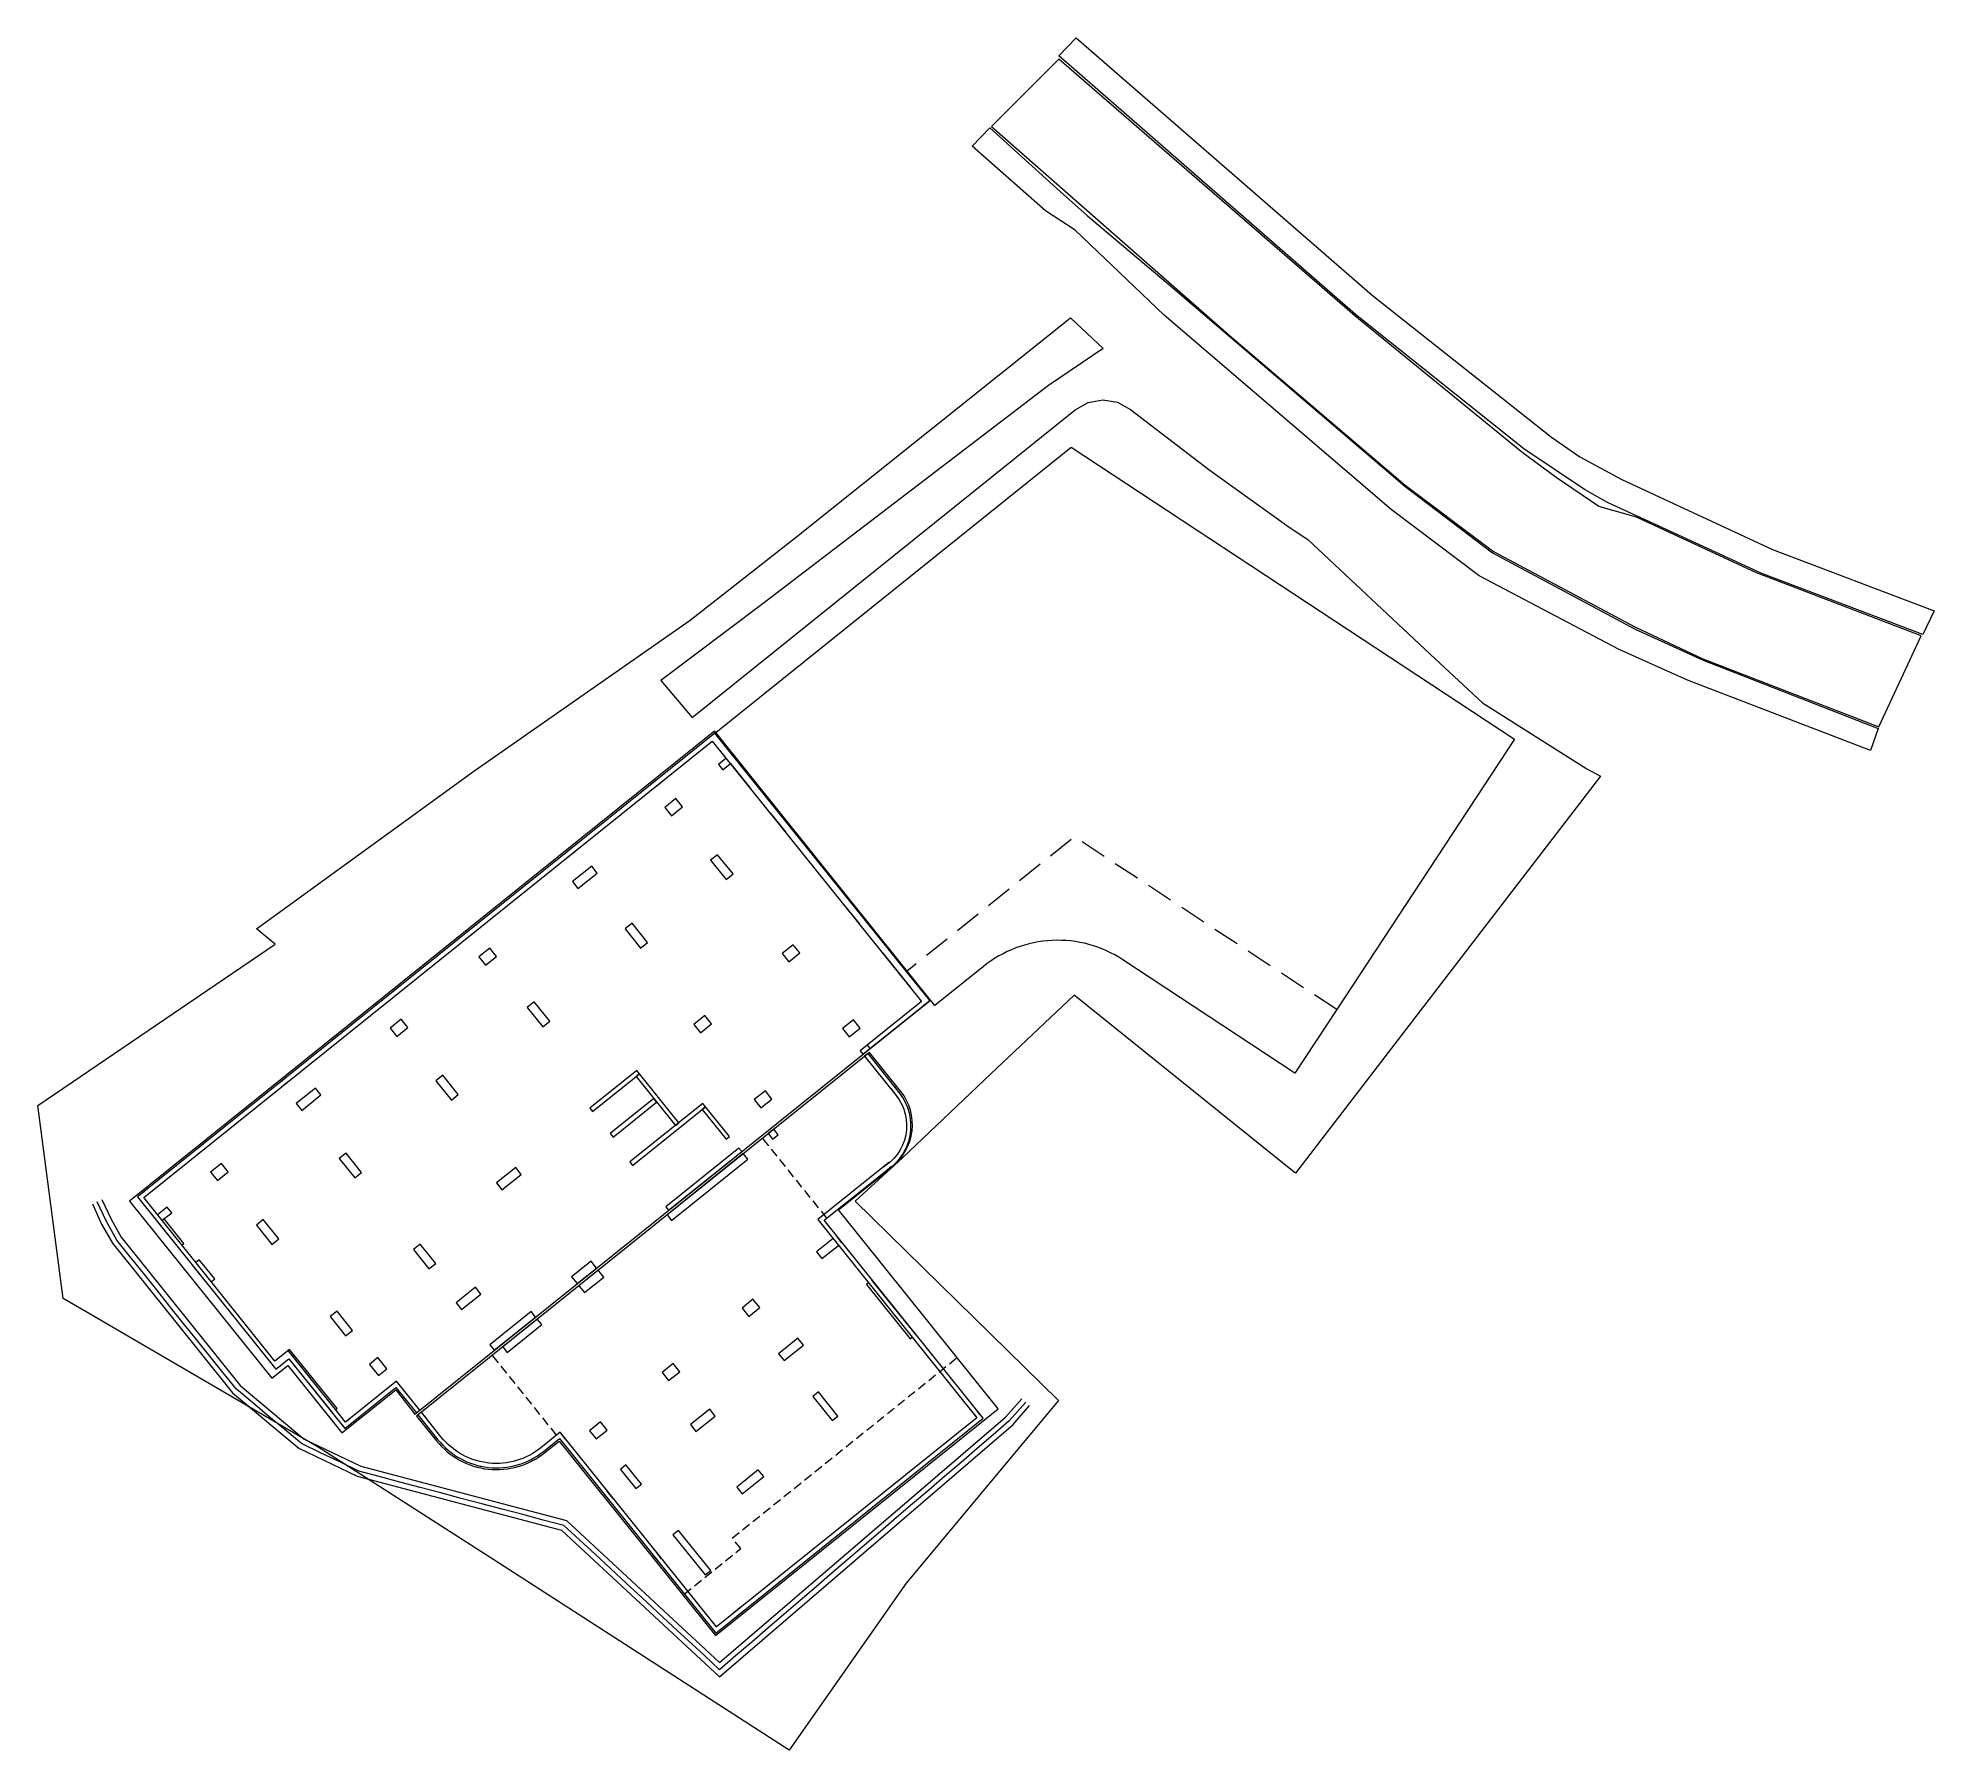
# Model space of a CAD drawing. Header units: metres. Extents: x 7511926 to 7512033, y 4692276 to 4692373.
import ezdxf

# ---------------------------------------------------------------- set-up
doc = ezdxf.new("R2010")
doc.units = ezdxf.units.M
doc.linetypes.add('DASHED', pattern=[0.75, 0.5, -0.25])
for name, color, linetype, lineweight in [('2D Drafting - General_Pen_No__75', 6, 'Continuous', 20), ('A - Shtyllat_Pen_No__22', 1, 'Continuous', 35), ('Asfallt', 97, 'Continuous', 0), ('llg betimi themelet', 97, 'Continuous', 0), ('muret', 5, 'Continuous', 0), ('Parcela Baze', 7, 'Continuous', 0), ('pilotat ri betimi projekt pl', 14, 'Continuous', 0), ('Themel pllaka o3 ferizaj', 30, 'Continuous', 0), ('trotuar', 155, 'Continuous', 0)]:
    doc.layers.add(name, color=color, linetype=linetype, lineweight=lineweight)

msp = doc.modelspace()

# ---------------------------------------------------------------- linework, layer by layer
at = {"layer": '2D Drafting - General_Pen_No__75', "color": 6, "linetype": 'DASHED', "lineweight": 0}
for points in [[(7511970.23, 4692306.05), (7511966.59, 4692310.58)], [(7511954.94, 4692293.78), (7511951.31, 4692298.3)], [(7511962.16, 4692284.79), (7511965.36, 4692287.36), (7511964.88, 4692287.95), (7511977.59, 4692298.16)]]:
    msp.add_lwpolyline(points, dxfattribs=at)
at = {"layer": 'A - Shtyllat_Pen_No__22', "linetype": 'Continuous', "lineweight": 0, "flags": 128}
for points in [[(7511963.59, 4692333.24), (7511963.51, 4692333.18)], [(7511963.9, 4692333.49), (7511963.59, 4692333.24)], [(7511963.67, 4692332.98), (7511963.75, 4692333.04)], [(7511964.06, 4692333.29), (7511963.9, 4692333.49)], [(7511964.53, 4692332.07), (7511964.1, 4692331.72), (7511964.35, 4692331.41), (7511964.78, 4692331.76)], [(7511964.78, 4692331.76), (7511965.91, 4692330.35)], [(7511965.09, 4692332.01), (7511964.84, 4692332.32)], [(7511966.22, 4692330.6), (7511965.09, 4692332.01)], [(7511960.63, 4692330.86), (7511960.24, 4692330.55)], [(7511960.4, 4692330.35), (7511960.79, 4692330.66)], [(7511967, 4692328.99), (7511967.88, 4692327.9)], [(7511968.19, 4692328.15), (7511967.32, 4692329.24)], [(7511955.79, 4692326.98), (7511955.4, 4692326.66)], [(7511955.56, 4692326.47), (7511955.95, 4692326.78)], [(7511971.17, 4692323.8), (7511972.05, 4692322.71)], [(7511972.36, 4692322.96), (7511971.48, 4692324.05)], [(7511950.26, 4692322.53), (7511949.87, 4692322.22)], [(7511950.03, 4692322.02), (7511950.42, 4692322.34)], [(7511973.39, 4692321.04), (7511974.96, 4692319.09)], [(7511975.27, 4692319.34), (7511973.7, 4692321.29)], [(7511945.09, 4692318.38), (7511944.7, 4692318.07)], [(7511944.86, 4692317.87), (7511945.25, 4692318.18)], [(7511975.58, 4692318.31), (7511975.51, 4692318.24)], [(7511975.66, 4692318.05), (7511975.74, 4692318.11)], [(7511975.74, 4692318.11), (7511976.05, 4692318.36)], [(7511976.05, 4692318.36), (7511975.89, 4692318.56)], [(7511972.5, 4692315.83), (7511972.11, 4692315.52), (7511972.27, 4692315.33), (7511972.66, 4692315.64)], [(7511972.87, 4692314.98), (7511972.56, 4692315.37), (7511972.36, 4692315.21), (7511972.68, 4692314.82)], [(7511939.62, 4692313.98), (7511939.23, 4692313.67)], [(7511939.38, 4692313.47), (7511939.77, 4692313.79)], [(7511974.34, 4692313.14), (7511974.03, 4692313.53)], [(7511973.84, 4692313.38), (7511974.15, 4692312.99)], [(7511934.94, 4692310.23), (7511934.55, 4692309.91)], [(7511934.71, 4692309.72), (7511935.1, 4692310.03)], [(7511973.73, 4692309.19), (7511973.34, 4692308.88)], [(7511973.5, 4692308.68), (7511973.89, 4692309)], [(7511931.43, 4692307.41), (7511931.24, 4692307.25)], [(7511931.24, 4692307.25), (7511931.39, 4692307.06)], [(7511931.63, 4692307.56), (7511931.43, 4692307.41)], [(7511931.59, 4692307.21), (7511931.78, 4692307.37)], [(7511932.17, 4692306.08), (7511932.42, 4692305.77)], [(7511932.62, 4692305.93), (7511933.17, 4692306.36), (7511932.92, 4692306.68), (7511932.37, 4692306.24)], [(7511933.75, 4692304.52), (7511933.86, 4692304.62), (7511932.74, 4692306.02), (7511932.62, 4692305.93)], [(7511969.91, 4692306.12), (7511969.72, 4692305.97)], [(7511970.11, 4692306.28), (7511969.91, 4692306.12)], [(7511970.07, 4692305.93), (7511970.27, 4692306.08)], [(7511932.42, 4692305.77), (7511933.55, 4692304.37)], [(7511969.72, 4692305.97), (7511969.88, 4692305.77)], [(7511971.08, 4692304.66), (7511970.77, 4692305.05)], [(7511970.58, 4692304.9), (7511969.64, 4692304.15), (7511969.95, 4692303.76), (7511970.89, 4692304.51)], [(7511934.33, 4692303.39), (7511935.21, 4692302.3)], [(7511935.41, 4692302.46), (7511935.6, 4692302.61), (7511934.72, 4692303.7), (7511934.53, 4692303.55)], [(7511972.59, 4692302.39), (7511972.47, 4692302.3), (7511974.94, 4692299.22), (7511975.06, 4692299.31)], [(7511975.26, 4692299.47), (7511972.78, 4692302.55)], [(7511940, 4692298.26), (7511940.08, 4692298.32), (7511939.83, 4692298.63), (7511939.01, 4692297.97)], [(7511938.81, 4692297.82), (7511938.91, 4692297.7)], [(7511938.91, 4692297.7), (7511939.06, 4692297.51), (7511939.8, 4692298.1)], [(7511939.8, 4692298.1), (7511942.25, 4692295.06)], [(7511942.44, 4692295.22), (7511942.52, 4692295.28), (7511940.08, 4692298.32), (7511940, 4692298.26)], [(7511946.7, 4692295.43), (7511947.01, 4692295.04), (7511947.2, 4692295.19), (7511946.89, 4692295.58)], [(7511942.81, 4692294.36), (7511942.97, 4692294.16)], [(7511942.97, 4692294.16), (7511943.16, 4692294.32)], [(7511943.2, 4692294.67), (7511943, 4692294.51)], [(7511943.16, 4692294.32), (7511943.36, 4692294.48)], [(7511947.61, 4692294.69), (7511947.3, 4692295.08), (7511947.1, 4692294.92), (7511947.42, 4692294.53)], [(7511978.56, 4692294.96), (7511978.72, 4692294.76)], [(7511978.91, 4692294.92), (7511978.75, 4692295.11)], [(7511978.87, 4692294.57), (7511979.07, 4692294.73)], [(7511979.07, 4692294.73), (7511978.91, 4692294.92)], [(7511955.14, 4692293.94), (7511954.94, 4692293.78)], [(7511955.1, 4692293.58), (7511955.26, 4692293.39)], [(7511955.3, 4692293.74), (7511955.14, 4692293.94)], [(7511955.45, 4692293.55), (7511955.3, 4692293.74)], [(7511950.59, 4692292.04), (7511950.59, 4692292.03), (7511950.68, 4692292.02)], [(7511951.12, 4692292.2), (7511950.72, 4692292.26)], [(7511974.02, 4692290.99), (7511973.63, 4692290.67)], [(7511957.62, 4692290.45), (7511957.93, 4692290.06)], [(7511958.13, 4692290.22), (7511957.81, 4692290.61)], [(7511973.78, 4692290.48), (7511974.17, 4692290.79)], [(7511960.37, 4692287.02), (7511960.69, 4692286.63)], [(7511960.88, 4692286.79), (7511960.57, 4692287.18)], [(7511969.65, 4692287.48), (7511969.26, 4692287.17)], [(7511969.42, 4692286.97), (7511969.81, 4692287.29)], [(7511965.38, 4692284.06), (7511964.99, 4692283.74)], [(7511965.15, 4692283.55), (7511965.54, 4692283.86)], [(7511963.63, 4692282.97), (7511963.79, 4692282.77)], [(7511963.79, 4692282.77), (7511963.94, 4692282.58)], [(7511963.98, 4692282.93), (7511963.82, 4692283.12)], [(7511963.94, 4692282.58), (7511964.14, 4692282.73)]]:
    msp.add_lwpolyline(points, dxfattribs=at)
for points in [[(7511962.06, 4692329.32), (7511961.68, 4692329.78), (7511961.06, 4692329.28), (7511961.44, 4692328.81)], [(7511964.04, 4692326.61), (7511963.65, 4692326.3), (7511964.53, 4692325.2), (7511964.92, 4692325.52)], [(7511957.24, 4692325.57), (7511956.93, 4692325.96), (7511955.84, 4692325.09), (7511956.15, 4692324.7)], [(7511959.21, 4692322.73), (7511958.82, 4692322.41), (7511959.69, 4692321.32), (7511960.08, 4692321.64)], [(7511950.54, 4692320.83), (7511950.91, 4692320.36), (7511951.54, 4692320.86), (7511951.16, 4692321.33)], [(7511967.7, 4692321.02), (7511968.07, 4692320.55), (7511968.7, 4692321.05), (7511968.32, 4692321.52)], [(7511953.67, 4692318.28), (7511953.28, 4692317.97), (7511954.16, 4692316.88), (7511954.55, 4692317.19)], [(7511945.52, 4692316.8), (7511945.9, 4692316.33), (7511946.52, 4692316.84), (7511946.15, 4692317.3)], [(7511962.71, 4692317.01), (7511963.08, 4692316.54), (7511963.71, 4692317.04), (7511963.33, 4692317.51)], [(7511972.11, 4692316.8), (7511971.74, 4692317.27), (7511971.11, 4692316.77), (7511971.49, 4692316.3)], [(7511948.5, 4692314.13), (7511948.11, 4692313.82), (7511948.99, 4692312.72), (7511949.38, 4692313.04)], [(7511956.82, 4692312.28), (7511956.98, 4692312.09), (7511959.63, 4692314.22), (7511959.47, 4692314.41)], [(7511959.63, 4692314.22), (7511959.44, 4692314.06), (7511961.66, 4692311.29), (7511961.85, 4692311.45)], [(7511941.61, 4692313.02), (7511941.3, 4692313.41), (7511940.21, 4692312.53), (7511940.52, 4692312.14)], [(7511957.98, 4692310.84), (7511958.14, 4692310.64), (7511960.59, 4692312.62), (7511960.44, 4692312.81)], [(7511959.09, 4692309.23), (7511959.24, 4692309.03), (7511963.37, 4692312.35), (7511963.22, 4692312.54)], [(7511967.12, 4692312.79), (7511966.75, 4692313.26), (7511966.12, 4692312.76), (7511966.5, 4692312.29)], [(7511963.37, 4692312.35), (7511963.18, 4692312.19), (7511964.53, 4692310.52), (7511964.72, 4692310.67)], [(7511967.22, 4692311.08), (7511966.91, 4692310.83), (7511967.16, 4692310.51), (7511967.47, 4692310.76)], [(7511943.03, 4692309.73), (7511942.64, 4692309.42), (7511943.52, 4692308.33), (7511943.91, 4692308.64)], [(7511961.12, 4692306.69), (7511961.28, 4692306.5), (7511965.41, 4692309.82), (7511965.25, 4692310.01)], [(7511961.19, 4692306.24), (7511961.44, 4692305.92), (7511965.75, 4692309.39), (7511965.5, 4692309.7)], [(7511935.37, 4692308.65), (7511935.75, 4692308.18), (7511936.37, 4692308.68), (7511935.99, 4692309.15)], [(7511952.94, 4692308.52), (7511952.63, 4692308.91), (7511951.54, 4692308.04), (7511951.85, 4692307.65)], [(7511938.35, 4692305.98), (7511937.96, 4692305.66), (7511938.84, 4692304.57), (7511939.23, 4692304.88)], [(7511947.23, 4692304.58), (7511946.84, 4692304.27), (7511947.72, 4692303.18), (7511948.11, 4692303.49)], [(7511957.2, 4692303.22), (7511956.89, 4692303.61), (7511955.79, 4692302.73), (7511956.11, 4692302.35)], [(7511957.61, 4692302.71), (7511957.29, 4692303.1), (7511956.2, 4692302.23), (7511956.51, 4692301.84)], [(7511950.66, 4692301.75), (7511950.35, 4692302.14), (7511949.25, 4692301.27), (7511949.57, 4692300.88)], [(7511942.52, 4692300.79), (7511942.13, 4692300.48), (7511943, 4692299.39), (7511943.39, 4692299.7)], [(7511953.75, 4692300.45), (7511953.5, 4692300.77), (7511951.16, 4692298.89), (7511951.41, 4692298.58)], [(7511966.43, 4692300.99), (7511966.05, 4692301.46), (7511965.43, 4692300.96), (7511965.81, 4692300.49)], [(7511954.1, 4692300.03), (7511953.85, 4692300.34), (7511951.9, 4692298.77), (7511952.15, 4692298.46)], [(7511968.9, 4692298.87), (7511968.59, 4692299.26), (7511967.5, 4692298.38), (7511967.81, 4692297.99)], [(7511944.86, 4692297.16), (7511945.33, 4692297.53), (7511944.82, 4692298.16), (7511944.36, 4692297.78)], [(7511961.91, 4692297.36), (7511961.53, 4692297.83), (7511960.91, 4692297.33), (7511961.28, 4692296.86)], [(7511963.91, 4692294.86), (7511963.6, 4692295.25), (7511962.51, 4692294.38), (7511962.82, 4692293.99)], [(7511969.75, 4692296.22), (7511969.44, 4692295.97), (7511970.53, 4692294.6), (7511970.85, 4692294.85)], [(7511956.8, 4692294.03), (7511957.18, 4692293.56), (7511957.8, 4692294.06), (7511957.42, 4692294.53)], [(7511959.43, 4692290.75), (7511959.74, 4692291), (7511958.86, 4692292.09), (7511958.55, 4692291.84)], [(7511966.67, 4692291.43), (7511966.35, 4692291.82), (7511965.13, 4692290.84), (7511965.44, 4692290.45)], [(7511961.84, 4692288.39), (7511961.52, 4692288.14), (7511963.35, 4692285.87), (7511963.66, 4692286.12)]]:
    msp.add_lwpolyline(points, close=True, dxfattribs=at)
at = {"layer": 'Asfallt'}
msp.add_polyline3d([(7512032.13, 4692338.99, 620.8), (7512022.82, 4692342.56, 620.73), (7512016.03, 4692345.7, 620.72), (7512013.89, 4692346.3, 620.68), (7512011.49, 4692347.94, 620.72), (7512009.54, 4692349.37, 620.64), (7512000.09, 4692357.08, 620.65), (7511983.36, 4692371.6, 620.63), (7511979.54, 4692367.79, 620.54), (7511993.11, 4692355.88, 620.49), (7512002.95, 4692347.51, 620.55), (7512007.93, 4692343.75, 620.61), (7512015.97, 4692339.48, 620.7), (7512019.79, 4692337.69, 620.72), (7512029.74, 4692333.84, 620.71), (7512032.13, 4692338.99, 620.8)], dxfattribs=at)
at = {"layer": 'llg betimi themelet', "linetype": 'Continuous', "lineweight": 0, "flags": 128}
msp.add_lwpolyline([(7511930.78, 4692307.02), (7511938.83, 4692297), (7511939.73, 4692297.72), (7511942.79, 4692293.9), (7511945.84, 4692296.34), (7511946.93, 4692294.97), (7511972.47, 4692315.48), (7511976.09, 4692318.39), (7511963.88, 4692333.6)], close=True, dxfattribs=at)
msp.add_lwpolyline([(7511948.15, 4692293.45, 0.414214), (7511954.27, 4692292.79), (7511955.09, 4692293.44), (7511963.93, 4692282.44), (7511979.91, 4692295.27), (7511970.88, 4692306.52), (7511973.92, 4692308.96, 0.414214), (7511974.42, 4692313.21), (7511972.64, 4692315.43), (7511947.02, 4692294.86)], format="xyb", close=True, dxfattribs=at)
at = {"layer": 'muret', "flags": 128}
msp.add_lwpolyline([(7511931.24, 4692307.25), (7511939.06, 4692297.51), (7511939.8, 4692298.1), (7511942.97, 4692294.16), (7511945.85, 4692296.48), (7511947.01, 4692295.04), (7511947.2, 4692295.19), (7511945.89, 4692296.83), (7511943, 4692294.51), (7511942.44, 4692295.22), (7511939.75, 4692298.57), (7511939.01, 4692297.97), (7511935.46, 4692302.39), (7511931.59, 4692307.21), (7511963.75, 4692333.04), (7511975.58, 4692318.31), (7511972.5, 4692315.83), (7511972.66, 4692315.64), (7511976.05, 4692318.36), (7511963.9, 4692333.49)], close=True, dxfattribs=at)
msp.add_lwpolyline([(7511963.98, 4692282.93), (7511955.14, 4692293.94), (7511954.05, 4692293.06, -0.414214), (7511948.42, 4692293.67), (7511947.3, 4692295.08), (7511947.1, 4692294.92), (7511948.23, 4692293.52, 0.414214), (7511954.2, 4692292.86), (7511955.1, 4692293.58), (7511963.94, 4692282.58), (7511979.07, 4692294.73), (7511970.07, 4692305.93), (7511973.5, 4692308.68, 0.456313), (7511974.34, 4692313.14), (7511972.56, 4692315.37), (7511972.36, 4692315.21), (7511974.15, 4692312.99, -0.459535), (7511973.34, 4692308.88), (7511969.72, 4692305.97), (7511978.72, 4692294.76), (7511963.98, 4692282.93)], format="xyb", dxfattribs=at)
at = {"layer": 'Parcela Baze', "flags": 128}
msp.add_lwpolyline([(7511971.83, 4692307.01), (7511983.33, 4692295.73), (7511981.33, 4692293.35), (7511974.71, 4692285.41), (7511968.09, 4692275.96), (7511951.12, 4692286.89), (7511941.46, 4692293.1), (7511928.33, 4692300.75), (7511927.02, 4692301.51), (7511925.6, 4692312.43), (7511939.02, 4692321.55), (7511937.96, 4692322.42), (7511950.25, 4692331.33), (7511962.5, 4692339.88), (7511968.34, 4692344.46), (7511984.02, 4692356.97), (7511985.85, 4692355.25), (7511982.77, 4692353.15), (7511966.63, 4692340.81), (7511960.84, 4692336.46), (7511962.6, 4692334.36), (7511984.28, 4692351.78), (7511985.01, 4692352.19), (7511985.84, 4692352.34), (7511986.67, 4692352.2), (7511987.41, 4692351.8), (7511991.84, 4692348.39), (7511996.38, 4692345.13), (7511997.43, 4692344.43), (7512004.36, 4692337.95), (7512007.31, 4692335.19), (7512013.22, 4692331.47), (7512014, 4692331.06), (7512007.6, 4692322.74), (7511996.73, 4692308.59), (7511996.48, 4692308.81), (7511984.22, 4692318.67), (7511979.51, 4692314.21), (7511974.51, 4692309.47), (7511971.83, 4692307.01)], dxfattribs=at)
at = {"layer": 'pilotat ri betimi projekt pl', "flags": 128}
for points in [[(7511929.22, 4692307.11), (7511929.74, 4692306), (7511930.31, 4692304.97), (7511937.04, 4692296.59), (7511940.67, 4692293.55), (7511943.86, 4692292.02), (7511955.5, 4692288.94), (7511964.16, 4692280.91), (7511980.34, 4692294.79), (7511981.25, 4692295.84)], [(7511928.68, 4692306.86), (7511929.2, 4692305.72), (7511929.81, 4692304.63), (7511936.61, 4692296.17), (7511940.35, 4692293.04), (7511943.65, 4692291.46), (7511955.21, 4692288.4), (7511964.15, 4692280.11), (7511980.76, 4692294.37), (7511981.7, 4692295.45)], [(7511981.48, 4692295.64), (7511980.55, 4692294.58), (7511979.64, 4692293.8), (7511978.73, 4692293.02), (7511977.82, 4692292.23), (7511976.9, 4692291.45), (7511975.99, 4692290.67), (7511975.08, 4692289.89), (7511974.17, 4692289.11), (7511973.26, 4692288.33), (7511972.35, 4692287.55), (7511971.44, 4692286.76), (7511970.53, 4692285.98), (7511969.62, 4692285.2), (7511968.71, 4692284.42), (7511967.8, 4692283.64), (7511966.89, 4692282.86), (7511965.98, 4692282.07), (7511965.07, 4692281.29), (7511964.16, 4692280.51), (7511963.28, 4692281.33), (7511962.4, 4692282.14), (7511961.52, 4692282.96), (7511960.64, 4692283.77), (7511959.76, 4692284.59), (7511958.88, 4692285.4), (7511958, 4692286.22), (7511957.12, 4692287.04), (7511956.23, 4692287.85), (7511955.35, 4692288.67), (7511954.19, 4692288.97), (7511953.03, 4692289.28), (7511951.87, 4692289.59), (7511950.71, 4692289.9), (7511949.55, 4692290.2), (7511948.39, 4692290.51), (7511947.23, 4692290.82), (7511946.07, 4692291.12), (7511944.91, 4692291.43), (7511943.75, 4692291.74), (7511942.67, 4692292.26), (7511941.59, 4692292.78), (7511940.51, 4692293.3), (7511939.59, 4692294.07), (7511938.67, 4692294.84), (7511937.75, 4692295.61), (7511936.83, 4692296.38), (7511936.08, 4692297.31), (7511935.32, 4692298.25), (7511934.57, 4692299.18), (7511933.82, 4692300.12), (7511933.07, 4692301.06), (7511932.32, 4692301.99), (7511931.57, 4692302.93), (7511930.82, 4692303.86), (7511930.06, 4692304.8), (7511929.47, 4692305.86), (7511928.95, 4692306.98)]]:
    msp.add_lwpolyline(points, dxfattribs=at)
at = {"layer": 'Themel pllaka o3 ferizaj', "flags": 128}
msp.add_lwpolyline([(7512009.13, 4692333.14), (7511999.07, 4692317.85), (7511996.7, 4692314.26), (7511986.97, 4692320.67, 0.158744), (7511982.97, 4692321.76, 0.158634), (7511979.09, 4692320.29), (7511976.34, 4692318.08), (7511974.78, 4692320.03), (7511963.94, 4692333.52), (7511984.04, 4692349.66)], format="xyb", close=True, dxfattribs=at)
at = {"layer": 'Themel pllaka o3 ferizaj', "linetype": 'DASHED', "ltscale": 3, "flags": 128}
msp.add_lwpolyline([(7511999.07, 4692317.85), (7511984.23, 4692327.62), (7511974.78, 4692320.03)], dxfattribs=at)
at = {"layer": 'trotuar'}
msp.add_polyline3d([(7512032.23, 4692339.07, 620.89), (7512023.12, 4692342.52, 620.85), (7512014.39, 4692346.53, 620.81), (7512013.08, 4692347.26, 620.8), (7512009.66, 4692349.56, 620.77), (7512000.14, 4692357.17, 620.72), (7511983.35, 4692371.79, 620.77), (7511984.33, 4692372.81, 620.79), (7512001.08, 4692358.26, 620.75), (7512011.22, 4692350.23, 620.87), (7512012.83, 4692349.11, 620.87), (7512015.2, 4692347.83, 620.87), (7512023.72, 4692343.88, 620.96), (7512032.86, 4692340.4, 620.98)], close=True, dxfattribs=at)
msp.add_polyline3d([(7512029.69, 4692333.75, 620.82), (7512029.27, 4692332.51, 620.86), (7512018.91, 4692336.48, 620.53), (7512015.04, 4692338.22, 620.59), (7512007.12, 4692342.39, 620.71), (7512002.15, 4692346.14, 620.7), (7511989.31, 4692357.12, 620.52), (7511984.28, 4692361.93, 620.43), (7511982.59, 4692363.02, 620.66), (7511978.44, 4692366.69, 620.71), (7511979.44, 4692367.72, 620.68), (7511983.42, 4692364.13, 620.64), (7511984.97, 4692362.75, 620.51), (7511989.67, 4692358.79, 620.58), (7512002.92, 4692347.45, 620.65), (7512007.88, 4692343.69, 620.67), (7512015.95, 4692339.36, 620.73), (7512019.8, 4692337.62, 620.75), (7512029.69, 4692333.75, 620.82)], dxfattribs=at)

doc.saveas('drawing.dxf')
